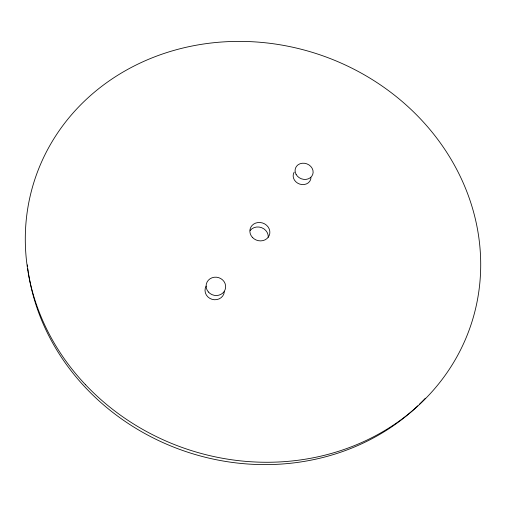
<?xml version="1.0" encoding="UTF-8"?>
<svg xmlns="http://www.w3.org/2000/svg" width="506" height="506" viewBox="0 0 506 506"><rect width="100%" height="100%" fill="white"/><g stroke="black" fill="none" stroke-linecap="round" stroke-linejoin="round"><path stroke-width="0.76" d="M425.394 398.209A227.561 206.435 18.8 0 1 419.487 404.224M417.823 405.825A227.561 206.435 18.8 0 1 184.304 451.042A227.561 206.435 18.8 0 1 28.228 271.754M28.121 270.995A227.561 206.435 18.8 0 1 27.811 268.711M27.526 266.428A227.561 206.435 18.8 0 1 27.349 264.904M250.166 230.496A10.006 9.032 18.8 0 1 261.583 227.656A10.006 9.032 18.8 0 1 268.25 237.263M311.013 177.663A9.083 7.906 20.9 0 1 299.71 184.095A9.083 7.906 20.9 0 1 294.195 172.11M224.335 291.741A9.722 9.051 14.5 0 1 211.97 299.299A9.722 9.051 14.5 0 1 206.125 286.149M85.539 384.75A229.869 208.067 18.8 0 0 470.352 326.661A229.869 208.067 18.8 0 0 203.115 44.079A229.869 208.067 18.8 0 0 85.539 384.75M252.342 237.308A10.107 9.102 18.8 0 0 269.344 235.182A10.107 9.102 18.8 0 0 257.896 222.551A10.107 9.102 18.8 0 0 252.342 237.308M296.086 174.368A9.178 7.963 20.8 0 0 311.715 176.328A9.178 7.963 20.8 0 0 304.517 163.274A9.178 7.963 20.8 0 0 296.086 174.368M208.409 292.019A9.829 9.133 14.6 0 0 225.088 289.761A9.829 9.133 14.6 0 0 214.139 277.263A9.829 9.133 14.6 0 0 208.409 292.019"/></g></svg>
